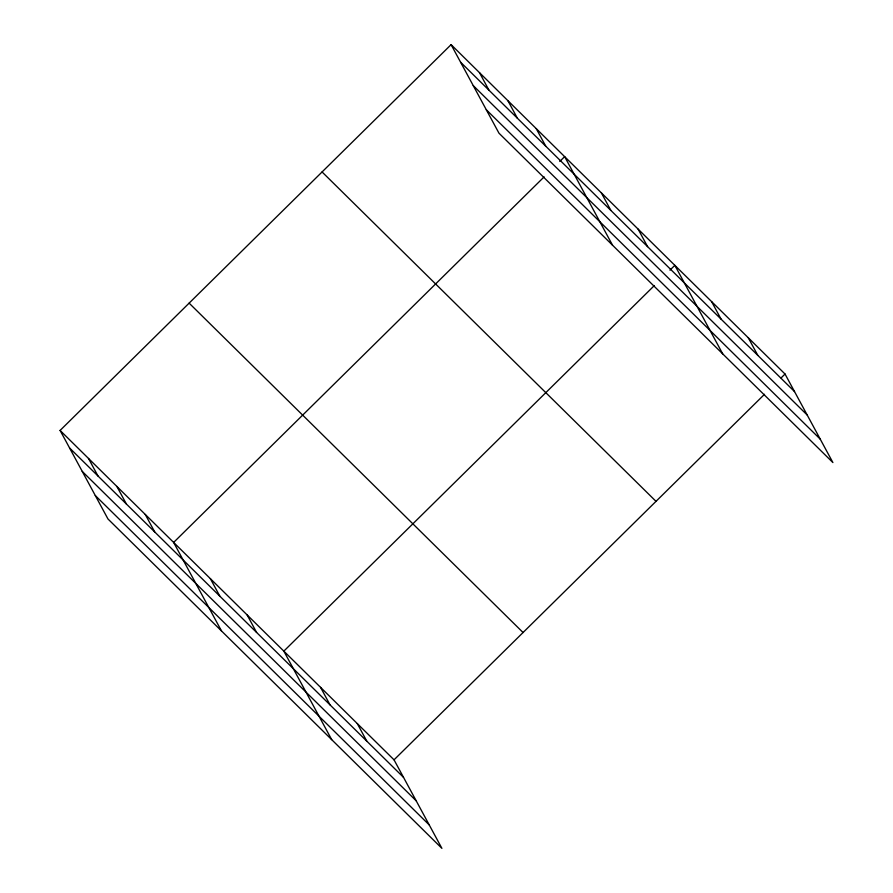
<?xml version="1.0" encoding="UTF-8"?>
<svg xmlns="http://www.w3.org/2000/svg" width="893" height="893" viewBox="0 0 893 893"><rect width="100%" height="100%" fill="white"/><g stroke="black" fill="none" stroke-linecap="round" stroke-linejoin="round"><path stroke-width="1.34" d="M60.099 430.437L394.036 759.831L441.901 848.35L107.964 518.967L60.099 430.437L451.099 44.65L785.036 374.033L832.901 462.563L498.964 133.169L451.099 44.65M544.116 176.892L173.633 542.431L221.497 630.949M559.755 161.466L564.644 156.643L612.509 245.162M654.312 285.593L283.84 651.131L331.694 739.65M669.951 270.166L674.84 265.344L722.705 353.862M394.036 759.831L764.508 394.293M781.129 377.895L785.036 374.033M460.587 62.197L794.524 391.58M473.257 85.616L807.183 415.011M486.305 109.75L820.232 439.133M322.072 171.958L656.009 501.353M189.126 303.129L523.064 632.523M69.587 447.985L403.524 777.379M82.245 471.404L416.183 800.798M95.294 495.537L429.232 824.931M748.301 337.811L757.789 355.347M711.576 301.577L721.064 319.114M638.104 229.11L647.592 246.658M601.369 192.877L610.857 210.424M536.258 128.648L545.746 146.195M507.871 100.641L517.36 118.189M479.485 72.646L488.973 90.193M357.3 723.598L366.789 741.145M320.565 687.364L330.053 704.912M247.104 614.897L256.592 632.445M210.368 578.664L219.857 596.211M145.258 514.435L154.735 531.982M116.871 486.439L126.359 503.987M88.485 458.444L97.973 475.98"/></g></svg>
